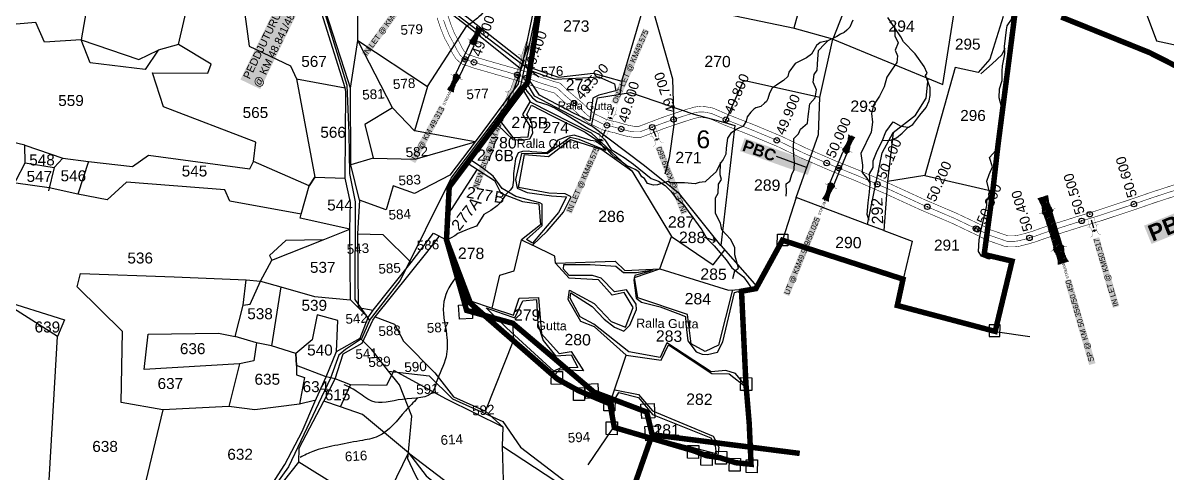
# Model space of a CAD drawing. Header units: inches. Extents: x 204181 to 273365, y 1587708 to 1600456.
# Drawn here: x 208038 to 210124, y 1592154 to 1592975 of the extents above; entities that cross this region are included whole.
import ezdxf
from ezdxf.enums import TextEntityAlignment as Align

# ---------------------------------------------------------------- set-up
doc = ezdxf.new("R2010")
doc.units = ezdxf.units.IN
doc.header["$LTSCALE"] = 15
doc.header["$MEASUREMENT"] = 0
doc.header["$PDMODE"] = 32
doc.header["$PDSIZE"] = 10
doc.linetypes.add('ACAD_ISO02W100', pattern=[15, 12, -3])
doc.linetypes.add('HIDDEN2', pattern=[0.1875, 0.125, -0.0625])
for name, color, linetype in [('BOUNDRY STONES', 240, 'Continuous'), ('CANAL1', 7, 'Continuous'), ('CSMark', 72, 'Continuous'), ('PAPER SIZE', 5, 'Continuous'), ('PLOT NOS', 7, 'Continuous'), ('PLOTS', 7, 'Continuous'), ('PLOTS NO', 7, 'Continuous'), ('ROADS', 1, 'Continuous'), ('STREAM', 4, 'Continuous'), ('STREAMS', 4, 'Continuous'), ('STRUCTURE', 5, 'Continuous'), ('text2', 7, 'Continuous'), ('VILLAGE BOUNDARY STONES', 1, 'Continuous'), ('VILLAGE BOUNDRY', 5, 'Continuous')]:
    doc.layers.add(name, color=color, linetype=linetype)
doc.styles.get("Standard").update_dxf_attribs({"font": 'arial.ttf'})
doc.dimstyles.get("Standard").update_dxf_attribs({"dimtxt": 0.18, "dimasz": 0.18, "dimexe": 0.18, "dimexo": 0.0625, "dimgap": 0.09, "dimtad": 0, "dimtih": 1, "dimtoh": 1, "dimdec": 4, "dimzin": 0, "dimdsep": 46, "dimtxsty": 'Standard', "dimcen": 0.09, "dimadec": 0, "dimazin": 0, "dimtfac": 1, "dimtdec": 4, "dimtofl": 0, "dimtmove": 0, "dimatfit": 3, "dimfxl": 1, "dimtolj": 1, "dimtzin": 0, "dimarcsym": 0})

# ---------------------------------------------------------------- blocks, each defined once
blk = doc.blocks.new('GGGGGFDGG')
at = {"layer": 'PLOTS NO', "color": 0}
for points in [[(17673.9, 8953.1), (17670.6, 8947.5), (17677, 8943.1)], [(17670.6, 8947.5), (17695.6, 8952)]]:
    blk.add_lwpolyline(points, dxfattribs=at)
blk = doc.blocks.new('OT')
at = {"layer": 'STRUCTURE', "color": 190}
for points, const_width in [([(769751.4, 1706595.8), (769729.4, 1706595.8)], 0.5), ([(769751.4, 1706579), (769729.4, 1706579)], 0.5), ([(769775.2, 1706601.8), (769775.2, 1706597.8), (769769.2, 1706593.8), (769761.8, 1706593.8), (769754.4, 1706593.8), (769748.4, 1706597.8), (769748.4, 1706601.8)], 0.5), ([(769748.4, 1706573), (769748.4, 1706577), (769754.4, 1706581), (769761.8, 1706581), (769761.8, 1706581), (769761.8, 1706581), (769769.2, 1706581), (769775.2, 1706577), (769775.2, 1706573)], 0.5), ([(769761.8, 1706593.8), (769761.8, 1706581)], 2.5)]:
    blk.add_lwpolyline(points, dxfattribs=dict(at, const_width=const_width))
at = {"layer": 'STRUCTURE', "color": 0}
blk.add_circle((769761.8, 1706587.4), 1.87, dxfattribs=at)
blk.add_leader([(769732.6, 1706587.4), (769753.8, 1706587.4)], dimstyle='Standard', override={"dimasz": 10, "dimgap": 0.09, "dimtad": 0}, dxfattribs=at)
blk = doc.blocks.new('UT')
at = {"layer": 'STRUCTURE'}
h = blk.add_hatch(dxfattribs=at)
h.set_pattern_fill('DASH', color=150, scale=8, angle=-39.6278, style=0)
h.set_pattern_definition([(320.372247933, (-4370.464, -6260.8811), (1.40800153113, 0.132407282), [1, -1])])
h.paths.add_polyline_path([(765163, 1700681.9), (765165.6, 1700680.6), (765167.2, 1700680.3), (765169.1, 1700680), (765172.4, 1700679.6), (765176.4, 1700679.3), (765179.5, 1700679.5), (765183.1, 1700679.9), (765187.7, 1700680.9), (765188.9, 1700681.2), (765193.1, 1700682.2), (765196.1, 1700680.2), (765196.1, 1700672.2), (765193.1, 1700670.2), (765190.5, 1700670.8), (765188.1, 1700671.3), (765185.5, 1700671.8), (765183.6, 1700672.1), (765181, 1700672.5), (765180.3, 1700672.5), (765178.5, 1700672.6), (765176.7, 1700672.6), (765174.6, 1700672.5), (765172.5, 1700672.3), (765170.4, 1700672), (765168.5, 1700671.7), (765166.1, 1700671.2), (765165, 1700670.8), (765163, 1700669.7)])
h.paths.add_polyline_path([(765259.1, 1700682.2), (765256.1, 1700680.2), (765256.1, 1700672.2), (765259.1, 1700670.2), (765261.9, 1700671), (765264.4, 1700671.6), (765266.4, 1700672), (765269.1, 1700672.5), (765272.7, 1700673), (765276.1, 1700673.1), (765278.6, 1700672.9), (765281.2, 1700672.7), (765283.9, 1700672.3), (765286.4, 1700671.9), (765288, 1700671.3), (765289.2, 1700670.6), (765289.1, 1700682.7), (765287.6, 1700681.8), (765285.7, 1700681.2), (765283, 1700680.7), (765281.2, 1700680.4), (765276.7, 1700679.9), (765272.7, 1700679.9), (765268.7, 1700680.3), (765264.8, 1700681), (765261.2, 1700681.7)])
at = {"layer": 'STRUCTURE', "color": 150, "const_width": 0.628}
for points in [[(765190.1, 1700688.2), (765190.1, 1700684.2), (765196.1, 1700680.2), (765256.1, 1700680.2), (765262.1, 1700684.2), (765262.1, 1700688.2)], [(765190.1, 1700664.2), (765190.1, 1700668.2), (765196.1, 1700672.2), (765256.1, 1700672.2), (765262.1, 1700668.2), (765262.1, 1700664.2)]]:
    blk.add_lwpolyline(points, dxfattribs=at)
at = {"layer": 'STRUCTURE', "color": 150}
for points in [[(765196.1, 1700680.2), (765256.1, 1700680.2)], [(765196.1, 1700672.2), (765256.1, 1700672.2)], [(765196.1, 1700672.2), (765256.1, 1700672.2)]]:
    blk.add_lwpolyline(points, dxfattribs=at)
at = {"layer": 'STRUCTURE', "color": 0}
blk.add_circle((765226.1, 1700676.2), 1.89, dxfattribs=at)
at = {"layer": 'STRUCTURE', "color": 150}
for points in [[(765163, 1700681.9), (765164.4, 1700681.1), (765167.9, 1700680.2), (765171.2, 1700679.8), (765176.1, 1700679.4), (765184.7, 1700680.3), (765193.1, 1700682.2)], [(765289.1, 1700682.7), (765287.8, 1700681.9), (765284.3, 1700680.9), (765280.9, 1700680.4), (765276.1, 1700679.8), (765267.4, 1700680.5), (765259.1, 1700682.2)], [(765163, 1700669.7), (765164.3, 1700670.6), (765167.8, 1700671.6), (765171.2, 1700672.1), (765176, 1700672.6), (765184.7, 1700672), (765193.1, 1700670.2)], [(765289.2, 1700670.6), (765287.8, 1700671.4), (765284.2, 1700672.3), (765280.9, 1700672.7), (765276.1, 1700673.1), (765267.4, 1700672.2), (765259.1, 1700670.2)]]:
    blk.add_spline(points, degree=3, dxfattribs=at)
at = {"layer": 'STRUCTURE', "color": 0}
blk.add_text('STREAM', height=5, dxfattribs=at).set_placement((765148.2, 1700675.8), align=Align.MIDDLE_CENTER)
for points in [[(765190.9, 1700676), (765164.2, 1700675.8)], [(765289.3, 1700676.7), (765265.4, 1700676.4)]]:
    blk.add_leader(points, dimstyle='Standard', override={"dimasz": 10, "dimgap": 0.09, "dimtad": 0}, dxfattribs=at)
blk = doc.blocks.new('SLB')
at = {"layer": 'STRUCTURE'}
h = blk.add_hatch(dxfattribs=at)
h.set_pattern_fill('DOTS', color=6, scale=20, angle=320.3722, style=0)
h.set_pattern_definition([(320.372247934, (-159.4327, -72.9564), (1.2786241598, 0.5641323054), [0, -1.25])])
h.paths.add_polyline_path([(769699.5, 1706871.1), (769699.5, 1706861.1), (769729.1, 1706861.1), (769732.1, 1706863.1), (769792.1, 1706863.1), (769795.1, 1706861.1), (769824.7, 1706861.1), (769824.7, 1706871.1), (769795.1, 1706871.1), (769792.1, 1706869.1), (769732.1, 1706869.1), (769729.1, 1706871.1)])
at = {"layer": 'STRUCTURE', "color": 6, "linetype": 'ACAD_ISO02W100', "ltscale": 0.5, "const_width": 0.5}
for points in [[(769699.5, 1706871.1), (769729.1, 1706871.1)], [(769795.1, 1706871.1), (769824.7, 1706871.1)], [(769699.5, 1706861.1), (769729.1, 1706861.1)], [(769795.1, 1706861.1), (769824.7, 1706861.1)]]:
    blk.add_lwpolyline(points, dxfattribs=at)
at = {"layer": 'STRUCTURE', "color": 6, "const_width": 0.628}
for points in [[(769726.1, 1706877.1), (769726.1, 1706873.1), (769732.1, 1706869.1), (769792.1, 1706869.1), (769798.1, 1706873.1), (769798.1, 1706877.1)], [(769726.1, 1706855.1), (769726.1, 1706859.1), (769732.1, 1706863.1), (769792.1, 1706863.1), (769798.1, 1706859.1), (769798.1, 1706855.1)]]:
    blk.add_lwpolyline(points, dxfattribs=at)
at = {"layer": 'STRUCTURE', "color": 6}
blk.add_lwpolyline([(769732.1, 1706863.1), (769792.1, 1706863.1)], dxfattribs=at)
blk.add_lwpolyline([(769732.1, 1706863.1), (769792.1, 1706863.1)], dxfattribs=at)
at = {"layer": 'STRUCTURE', "color": 0}
blk.add_circle((769762.1, 1706866.1), 1.24, dxfattribs=at)
for points in [[(769703.8, 1706866), (769726.7, 1706866)], [(769818.6, 1706865.8), (769795.7, 1706865.8)]]:
    blk.add_leader(points, dimstyle='Standard', override={"dimasz": 10, "dimgap": 0.09, "dimtad": 0}, dxfattribs=at)
blk = doc.blocks.new('SP')
at = {"layer": 'STRUCTURE'}
h = blk.add_hatch(dxfattribs=at)
h.set_pattern_fill('DASH', color=256, scale=8, style=0)
edge = h.paths.add_edge_path()
edge.add_spline(control_points=[(769825.7, 1706742.1), (769825.3, 1706741.8), (769823.8, 1706740.8), (769820.9, 1706740.3), (769817, 1706739.7), (769811.4, 1706738.9), (769804, 1706739.7), (769798.4, 1706741), (769795.6, 1706741.6)], knot_values=[0, 0, 0, 0, 1.613557, 5.24513, 8.624976, 13.470124, 22.190216, 30.746377, 30.746377, 30.746377, 30.746377], degree=3, periodic=0)
edge.add_line((769795.6, 1706741.6), (769792.6, 1706739.6))
edge.add_line((769792.6, 1706739.6), (769732.6, 1706739.6))
edge.add_line((769732.6, 1706739.6), (769729.6, 1706741.6))
edge.add_spline(control_points=[(769729.6, 1706741.6), (769726.9, 1706740.9), (769721.3, 1706739.5), (769713.9, 1706738.5), (769708.3, 1706739.1), (769704.4, 1706739.6), (769701.5, 1706740), (769700, 1706741), (769699.5, 1706741.3)], knot_values=[0, 0, 0, 0, 8.556161, 17.276253, 22.121402, 25.501247, 29.13282, 30.746377, 30.746377, 30.746377, 30.746377], degree=3, periodic=0)
edge.add_line((769699.5, 1706741.3), (769699.5, 1706722.1))
edge.add_spline(control_points=[(769699.5, 1706722.1), (769700, 1706722.4), (769701.4, 1706723.4), (769704.3, 1706724), (769708.2, 1706724.5), (769713.8, 1706725.3), (769721.2, 1706724.5), (769726.8, 1706723.3), (769729.6, 1706722.6)], knot_values=[0, 0, 0, 0, 1.613557, 5.24513, 8.624976, 13.470124, 22.190216, 30.746377, 30.746377, 30.746377, 30.746377], degree=3, periodic=0)
edge.add_line((769729.6, 1706722.6), (769732.6, 1706724.6))
edge.add_line((769732.6, 1706724.6), (769792.6, 1706724.6))
edge.add_line((769792.6, 1706724.6), (769795.6, 1706722.6))
edge.add_spline(control_points=[(769795.6, 1706722.6), (769798.4, 1706723.3), (769803.9, 1706724.8), (769811.3, 1706725.8), (769817, 1706725.1), (769820.9, 1706724.7), (769823.8, 1706724.2), (769825.2, 1706723.3), (769825.7, 1706723)], knot_values=[0, 0, 0, 0, 8.556161, 17.276253, 22.121402, 25.501247, 29.13282, 30.746377, 30.746377, 30.746377, 30.746377], degree=3, periodic=0)
edge.add_line((769825.7, 1706723), (769825.7, 1706742.1))
h.paths.add_polyline_path([(769764.2, 1706732.1, -1), (769761.1, 1706732.1, -1)], flags=0)
h.paths.add_polyline_path([(769761.1, 1706732.1, 1), (769764.2, 1706732.1, 1)], flags=16)
at = {"layer": 'STRUCTURE', "const_width": 0.628}
for points in [[(769726.6, 1706747.6), (769726.6, 1706743.6), (769732.6, 1706739.6), (769792.6, 1706739.6), (769798.6, 1706743.6), (769798.6, 1706747.6)], [(769726.6, 1706716.6), (769726.6, 1706720.6), (769732.6, 1706724.6), (769792.6, 1706724.6), (769798.6, 1706720.6), (769798.6, 1706716.6)]]:
    blk.add_lwpolyline(points, dxfattribs=at)
at = {"layer": 'STRUCTURE', "color": 3}
blk.add_lwpolyline([(769732.6, 1706724.6), (769792.6, 1706724.6)], dxfattribs=at)
blk.add_lwpolyline([(769732.6, 1706724.6), (769792.6, 1706724.6)], dxfattribs=at)
at = {"layer": 'STRUCTURE', "color": 0}
blk.add_circle((769762.6, 1706732.1), 1.55, dxfattribs=at)
at = {"layer": 'STRUCTURE'}
for points in [[(769699.5, 1706741.3), (769700.9, 1706740.5), (769704.4, 1706739.6), (769707.8, 1706739.2), (769712.6, 1706738.8), (769721.3, 1706739.7), (769729.6, 1706741.6)], [(769699.5, 1706722.1), (769700.9, 1706723), (769704.4, 1706724), (769707.7, 1706724.5), (769712.5, 1706725), (769721.2, 1706724.4), (769729.6, 1706722.6)], [(769825.7, 1706742.1), (769824.3, 1706741.3), (769820.8, 1706740.3), (769817.5, 1706739.8), (769812.7, 1706739.2), (769804, 1706739.9), (769795.6, 1706741.6)], [(769825.7, 1706723), (769824.3, 1706723.8), (769820.8, 1706724.7), (769817.4, 1706725.1), (769812.6, 1706725.5), (769803.9, 1706724.6), (769795.6, 1706722.6)]]:
    blk.add_spline(points, degree=3, dxfattribs=at)
at = {"layer": 'STRUCTURE', "color": 0}
blk.add_text('STREAM', height=5, dxfattribs=at).set_placement((769684.3, 1706732.1), align=Align.MIDDLE_CENTER)
for points in [[(769727.4, 1706732.1), (769700.8, 1706732.1)], [(769824.4, 1706732.1), (769800.5, 1706732.1)]]:
    blk.add_leader(points, dimstyle='Standard', override={"dimasz": 10, "dimgap": 0.09, "dimtad": 0}, dxfattribs=at)
blk = doc.blocks.new('PBC')
at = {"layer": 'STRUCTURE', "color": 5, "insert": (13.6, 8.7), "char_height": 30, "width": 181.057, "attachment_point": 1, "rotation": 325.6347, "bg_fill": 1, "box_fill_scale": 1.1, "bg_fill_color": 7, "bg_fill_true_color": 16777215, "bg_fill_transparency": 0}
blk.add_mtext('{\\fArial|b1|i0|c0|p34;\\C256;PBC}', dxfattribs=at)
at = {"layer": 'PAPER SIZE'}
blk.add_leader([(148.6, -102.5), (80.6, -54.7)], dimstyle='Standard', override={"dimasz": 40, "dimgap": 0.09, "dimtad": 0, "dimtfill": 2, "dimtfillclr": 5}, dxfattribs=at)

msp = doc.modelspace()

# ---------------------------------------------------------------- linework, layer by layer
at = {"layer": 'BOUNDRY STONES'}
for points in [[(209413.5, 1592589.9), (209432.8, 1592589.6), (209432.5, 1592568.2), (209413.2, 1592568.5)], [(209799.3, 1592403.4), (209819.1, 1592403.1), (209819.4, 1592424.3), (209799.6, 1592424.6)], [(209001.4, 1592339.7), (209021.8, 1592339.4), (209021.5, 1592316), (209001.1, 1592316.3)], [(209346.6, 1592328.2), (209366.9, 1592327.9), (209366.6, 1592304.5), (209346.2, 1592304.8)], [(209042, 1592310), (209062.3, 1592309.7), (209062, 1592286.4), (209041.6, 1592286.7)], [(209097.4, 1592291.2), (209117.7, 1592290.9), (209117.4, 1592267.6), (209097, 1592267.9)], [(209101.5, 1592247.9), (209121.8, 1592247.6), (209121.5, 1592224.2), (209101.1, 1592224.5)], [(209249.9, 1592204.8), (209270.2, 1592204.5), (209269.9, 1592181.1), (209249.5, 1592181.4)], [(209274.5, 1592191.9), (209294.8, 1592191.6), (209294.5, 1592168.3), (209274.1, 1592168.6)], [(209301, 1592194), (209321.4, 1592193.7), (209321, 1592170.3), (209300.7, 1592170.6)], [(209325.9, 1592181.4), (209346.2, 1592181.1), (209345.9, 1592157.7), (209325.5, 1592158)], [(209356.8, 1592178.5), (209377.1, 1592178.2), (209376.8, 1592154.8), (209356.4, 1592155.1)]]:
    msp.add_lwpolyline(points, close=True, dxfattribs=at)
for points in [[(209810.5, 1592412.5), (209873.5, 1592403.2)], [(209111.4, 1592233.9), (209068.2, 1592169.4)]]:
    msp.add_lwpolyline(points, dxfattribs=at)
at = {"layer": 'CANAL1', "color": 1, "ltscale": 4, "const_width": 1}
for points in [[(208793.1, 1592983.9), (208799.4, 1592965), (208806.6, 1592947), (208814.4, 1592932.9), (208821.6, 1592918.5), (208827.1, 1592909.7), (208832.8, 1592904.2), (208839.4, 1592899.3), (208853, 1592894.8), (208859.9, 1592892.3), (208944.8, 1592867.9), (208976.4, 1592856.3), (208999.2, 1592849.1), (209007.3, 1592846.7), (209020.5, 1592834.3), (209045, 1592813.4), (209060, 1592799.4), (209069.4, 1592792.1), (209094.8, 1592779.7), (209109.5, 1592775.9), (209116.7, 1592774.4), (209126, 1592771.6), (209139.2, 1592768), (209150.6, 1592766.2), (209164.9, 1592766.2), (209186, 1592774.1), (209207.3, 1592782.3), (209226.7, 1592789), (209244.6, 1592795), (209255.4, 1592798.4), (209266.2, 1592801.5), (209272.3, 1592802.4), (209279.8, 1592802), (209290.5, 1592800), (209316.5, 1592788.7), (209364.8, 1592769.7), (209413.8, 1592749.3), (209457, 1592728.4), (209511.4, 1592704.8), (209553.8, 1592687.9), (209609.1, 1592663.9), (209673.2, 1592634.5), (209732.6, 1592609.2), (209765.9, 1592593.3), (209780.3, 1592586.5), (209794.6, 1592579), (209819, 1592570.6), (209830, 1592566.7), (209831.8, 1592566.7), (209845.7, 1592566.5), (209854.8, 1592567.7), (209869.1, 1592571.3), (209884.8, 1592575.9), (209901.6, 1592581.9), (209914.4, 1592586.3), (209927.9, 1592590.6), (209967.7, 1592603.2), (210003.6, 1592614), (210062.4, 1592633.5), (210101.1, 1592646.9), (210144.5, 1592661)], [(208811.9, 1592990.7), (208818.2, 1592971.8), (208824.7, 1592955.6), (208832.1, 1592942.3), (208839.1, 1592928.3), (208842.8, 1592922.3), (208845.7, 1592919.5), (208848.7, 1592917.2), (208859.5, 1592913.7), (208866.1, 1592911.3), (208951, 1592887), (208982.8, 1592875.3), (209005, 1592868.2), (209017.5, 1592864.6), (209033.9, 1592849.1), (209058.3, 1592828.3), (209073, 1592814.6), (209080, 1592809.1), (209101.7, 1592798.6), (209114, 1592795.4), (209121.7, 1592793.8), (209131.5, 1592790.8), (209143.5, 1592787.6), (209152.1, 1592786.2), (209161.3, 1592786.2), (209178.9, 1592792.8), (209200.5, 1592801.1), (209220.3, 1592807.9), (209238.4, 1592814), (209249.7, 1592817.6), (209262, 1592821.1), (209271.3, 1592822.5), (209282.2, 1592821.9), (209296.4, 1592819.3), (209324.1, 1592807.2), (209372.3, 1592788.3), (209422.1, 1592767.5), (209465.3, 1592746.6), (209519.1, 1592723.3), (209561.5, 1592706.3), (209617.2, 1592682.2), (209681.3, 1592652.8), (209740.8, 1592627.4), (209774.5, 1592611.4), (209789.2, 1592604.4), (209802.5, 1592597.4), (209825.6, 1592589.5), (209833.5, 1592586.7), (209844.6, 1592586.5), (209851.1, 1592587.4), (209863.9, 1592590.6), (209878.5, 1592594.9), (209895, 1592600.8), (209908.1, 1592605.2), (209921.8, 1592609.7), (209961.8, 1592622.3), (209997.5, 1592633.1), (210056, 1592652.5), (210094.7, 1592665.9), (210138.6, 1592680.1)]]:
    msp.add_lwpolyline(points, dxfattribs=at)
at = {"layer": 'CANAL1', "color": 1, "linetype": 'HIDDEN2', "ltscale": 4, "const_width": 1}
msp.add_lwpolyline([(208804.9, 1592980), (208808.8, 1592968.4), (208815.6, 1592951.3), (208823.2, 1592937.6), (208830.4, 1592923.4), (208835, 1592916), (208839.3, 1592911.8), (208844.1, 1592908.2), (208856.2, 1592904.2), (208863, 1592901.8), (208947.9, 1592877.4), (208979.6, 1592865.8), (209002.1, 1592858.6), (209012.4, 1592855.6), (209027.2, 1592841.7), (209051.6, 1592820.9), (209066.5, 1592807), (209074.7, 1592800.6), (209098.2, 1592789.2), (209111.8, 1592785.7), (209119.2, 1592784.1), (209128.7, 1592781.2), (209141.3, 1592777.8), (209151.4, 1592776.2), (209163.1, 1592776.2), (209182.4, 1592783.4), (209203.9, 1592791.7), (209223.5, 1592798.4), (209241.5, 1592804.5), (209252.6, 1592808), (209264.1, 1592811.3), (209271.8, 1592812.4), (209281, 1592812), (209293.4, 1592809.6), (209320.3, 1592798), (209368.6, 1592779), (209418, 1592758.4), (209461.2, 1592737.5), (209515.2, 1592714.1), (209557.6, 1592697.1), (209613.2, 1592673.1), (209677.2, 1592643.6), (209736.7, 1592618.3), (209770.2, 1592602.3), (209775.5, 1592599.8), (209784.7, 1592595.4), (209798.6, 1592588.2), (209822.3, 1592580), (209831.7, 1592576.7), (209831.9, 1592576.7), (209845.1, 1592576.5), (209852.9, 1592577.5), (209866.5, 1592580.9), (209881.7, 1592585.4), (209898.3, 1592591.4), (209911.3, 1592595.7), (209924.8, 1592600.1), (209964.8, 1592612.7), (210000.6, 1592623.6), (210059.2, 1592643), (210097.9, 1592656.4), (210141.6, 1592670.6)], dxfattribs=at)
at = {"layer": 'PLOTS'}
for points in [[(208667.7, 1592437.7), (208649.5, 1592456.1), (208635, 1592469.9), (208634.3, 1592598.7), (208635, 1592647.6), (208625.8, 1592691.5), (208627, 1592849.3), (208625.8, 1592856.3), (208554.1, 1593085.2), (208489.7, 1593229.2), (208440.7, 1593281.1), (208287.9, 1593435.9), (208281, 1593445.4), (208217.1, 1593580.9), (208212.8, 1593593.7), (208184, 1593608.6), (208133, 1593659.2), (208081.5, 1593692.5)], [(208287.9, 1593435.9), (208207.9, 1593397.4), (208189.3, 1593264.9), (208155.8, 1593010), (208144.5, 1592943.5)], [(208289.2, 1593447.8), (208434, 1593300.4), (208479.4, 1593253.6), (208551.8, 1593190.3), (208635.3, 1593127.7), (208656.5, 1593113.9), (208735.5, 1593065.4), (208847.1, 1592985.4), (208949.6, 1592905.6)], [(208321.8, 1592935), (208362.7, 1593114), (208440.7, 1593281.1)], [(208996.8, 1593093.4), (208987.2, 1593085.6), (208949.6, 1592905.6), (208945.4, 1592891), (208940.7, 1592863.5), (208862.7, 1592757.6), (208816.2, 1592697), (208752.1, 1592663.9), (208713.1, 1592677.6), (208700, 1592634.1), (208651.5, 1592651.8), (208635.6, 1592716), (208635.1, 1592855.9), (208631, 1592869.1), (208561.9, 1593083.7), (208552.3, 1593110.3), (208504.1, 1593217.6), (208489.7, 1593229.2)], [(208945.4, 1592891), (208847.2, 1592969.1), (208789.7, 1593013.8), (208726.8, 1593061.8), (208640.9, 1593116.9), (208567.4, 1593170.3), (208517.8, 1593209.7), (208504.1, 1593217.6)], [(209520.1, 1593217.9), (209622.4, 1593195.4), (209612.3, 1593139.1), (209608.2, 1593092.1), (209603.4, 1593036.6), (209538.8, 1593006.9), (209514.5, 1592945.2), (209444.7, 1592964.6), (209184.8, 1593018.8)], [(208635.1, 1592855.9), (208648.9, 1592942.4), (208648.5, 1593057.4), (208561.9, 1593083.7)], [(208431.9, 1593071.8), (208450.7, 1592932.3), (208525.8, 1592896.5), (208536.8, 1592872.8), (208570.2, 1592693.2), (208560, 1592677.7), (208458.2, 1592721.8)], [(209191.9, 1593065.6), (209456.8, 1593013.8), (209443.2, 1592965)], [(209129.7, 1592868.6), (209174.4, 1593020.2)], [(209514.5, 1592945.2), (209715, 1592862.3), (209740.7, 1593025.2)], [(209925.5, 1593003.9), (210000.2, 1593002.5), (210085.7, 1592992.4), (210104.7, 1592942), (210191.9, 1592923.3), (210207.6, 1592968.2), (210327.5, 1592941.3)], [(208042, 1592719.8), (208094.9, 1592711.2), (208110.7, 1592728), (208157.8, 1592722), (208237.8, 1592713), (208267.2, 1592733.4), (208451.5, 1592708.6), (208458.2, 1592721.8), (208462.6, 1592757.5), (208294.1, 1592821.5), (208274.1, 1592883.3), (208375.2, 1592882.9), (208381.2, 1592899.4), (208321.8, 1592935), (208284.6, 1592924.6), (208260.6, 1592889.6), (208160.8, 1592902.1), (208144.5, 1592943.5), (208077.2, 1592939.4), (208061.5, 1592975.3), (207997, 1592969.8)], [(209824.8, 1592986.2), (209800.5, 1592908.6), (209779.8, 1592884.4), (209737.5, 1592893.2), (209682.4, 1592696.5), (209806.1, 1592667.8)], [(208648.9, 1592942.4), (208775.4, 1592858.6), (208847.2, 1592969.1)], [(208144.5, 1592943.5), (208249.2, 1592907.8), (208284.6, 1592924.6)], [(208775.4, 1592858.6), (208751.7, 1592778.1), (208712, 1592819.9), (208648.9, 1592942.4)], [(209447.8, 1592656.3), (209488.7, 1592771.1), (209491, 1592838.5), (209514.5, 1592945.2)], [(208962.7, 1592893.1), (209014.2, 1592875.8), (209077.8, 1592882.7), (209129.7, 1592868.6), (209126, 1592844.7)], [(208536.8, 1592872.8), (208625.8, 1592856.3)], [(209491, 1592838.5), (209351.8, 1592869.7), (209317.5, 1592792.9), (209335.8, 1592787.8), (209310.5, 1592568.8), (209376.3, 1592494)], [(209624.8, 1592774.6), (209665.5, 1592806.2), (209685, 1592837.6), (209688.3, 1592873.3)], [(208948.7, 1592853.9), (208962.8, 1592831), (209074.2, 1592774.4), (209148.3, 1592705), (209220.4, 1592585.5), (209296.5, 1592533.7), (209317.4, 1592560.9)], [(208956.4, 1592864.2), (208970, 1592841.9), (209074.3, 1592787.2)], [(208906.6, 1592797.6), (208931.3, 1592765.5), (208959.4, 1592766.8), (208962.2, 1592787.7), (208949.4, 1592807.4), (208962.8, 1592831)], [(209310.5, 1592568.8), (209235.1, 1592662.9), (209168.5, 1592715.7), (209074.3, 1592787.2), (209085.5, 1592838.1), (209145.5, 1592847.9), (209261, 1592808.3), (209317.5, 1592792.9)], [(208712, 1592819.9), (208661.6, 1592789.3), (208676.5, 1592728), (208635.6, 1592716)], [(208009.4, 1592656.7), (208042, 1592719.8), (208041.7, 1592752.1), (207873.4, 1592791.5)], [(208676.5, 1592728), (208753, 1592726.1), (208862.7, 1592757.6), (208751.7, 1592778.1)], [(209578, 1592607.4), (209604.5, 1592737.9), (209624.8, 1592774.6), (209614.1, 1592685.9)], [(208041.7, 1592752.1), (208110.7, 1592728)], [(208848.2, 1592719.6), (208897.9, 1592687.7), (208909.2, 1592664.6), (208948.8, 1592648.9), (208978.6, 1592645), (208981.8, 1592606.8), (208947.1, 1592579.2), (208966.8, 1592569.7), (208994, 1592595.3), (209023.3, 1592629.5), (209037.4, 1592657.8), (209026.3, 1592663.3), (208996.7, 1592664.2), (208941.3, 1592674.6), (208952.6, 1592734.7), (208996.3, 1592730.9), (209036.2, 1592762.2), (209093.7, 1592743.8), (209148.3, 1592705)], [(208094.9, 1592711.2), (208084.8, 1592668.3)], [(208157.8, 1592722), (208138.3, 1592662.8)], [(208812.7, 1592626.9), (208819.2, 1592634.3), (208866.5, 1592707.9)], [(208545.2, 1592626), (208415.1, 1592649.6), (208405.9, 1592670.6), (208226.6, 1592684.1), (208191.6, 1592652), (208138.3, 1592662.8), (208085.7, 1592674.2), (208025.3, 1592682.5)], [(208439.8, 1592460.1), (208452.2, 1592462.3), (208471.1, 1592504.3), (208491.8, 1592542.4), (208585.5, 1592579.4), (208634.3, 1592598.7), (208543.6, 1592618.9), (208545.2, 1592626), (208560, 1592677.7), (208570.2, 1592693.2), (208625.8, 1592691.5)], [(209682.4, 1592696.5), (209614.1, 1592685.9), (209607.3, 1592596.4), (209658.9, 1592577), (209642.5, 1592507.7)], [(208651.5, 1592651.8), (208648.2, 1592590.1), (208649.5, 1592456.1), (208676.3, 1592451.2)], [(209607.3, 1592596.4), (209578, 1592607.4), (209447.8, 1592656.3), (209422.7, 1592578.6)], [(207694.7, 1592598.8), (207929.6, 1592491.7), (207982.8, 1592464.9), (207993.7, 1592471.4), (208113.8, 1592433.8), (208101.2, 1592403), (207993.7, 1592471.4)], [(207735.6, 1591298), (207749.3, 1591293.9), (207836.2, 1591274.7), (208139.5, 1591215.8), (208187.6, 1591299.1), (208247.3, 1591416.9), (208307, 1591614.6), (208350.1, 1591742.6), (208351.9, 1591789.6), (208364.8, 1591843.2), (208394.3, 1591908.4), (208447.8, 1592042.9), (208468.8, 1592083), (208541.2, 1592174.3), (208541.4, 1592199.8), (208586.5, 1592285.1), (208607.2, 1592325.9), (208621.8, 1592371.8), (208656.4, 1592391), (208676.1, 1592432.7), (208680.3, 1592439.1), (208774.5, 1592556.2), (208796.6, 1592585.4)], [(208470.7, 1592100.3), (208515.3, 1592169.8), (208547.4, 1592229.9), (208570.1, 1592284.3), (208591.1, 1592330), (208610, 1592375.6), (208652.9, 1592399.9), (208667.7, 1592437.7), (208676.3, 1592451.2), (208746.1, 1592538), (208786.3, 1592591.5), (208810.2, 1592579.6)], [(208585.5, 1592579.4), (208517.6, 1592578.1), (208487.4, 1592550.9), (208491.8, 1592542.4)], [(208648.2, 1592590.1), (208694.1, 1592588.8), (208746.1, 1592538)], [(208853.7, 1592467.9), (208893.5, 1592454.7), (208907.7, 1592515.2), (208933.9, 1592523), (208947.1, 1592579.2)], [(209008.7, 1592536.7), (209117.5, 1592540.3), (209135.4, 1592523.2), (209198.9, 1592526.7), (209220.4, 1592585.5)], [(209108.3, 1592280.5), (209137.7, 1592369.1), (209079.8, 1592421), (209055.2, 1592430.3), (209031.8, 1592470.7), (209034.4, 1592487.5), (209079.4, 1592463.2), (209110.4, 1592430.5), (209136.4, 1592420.2), (209150.6, 1592455.9), (209133.9, 1592483.6), (209112.5, 1592478.8), (209087.5, 1592506.4), (209034, 1592509.3), (209008.7, 1592536.7), (209007.9, 1592549.4), (208966.8, 1592569.7)], [(208569.6, 1592286.6), (208542.4, 1592280.1), (208460.9, 1592269.7), (208413.4, 1592275.5), (208293.3, 1592269.4), (208216.9, 1592283.1), (208219.8, 1592412.5), (208137.1, 1592493.6), (208142.9, 1592517.8), (208313.8, 1592512), (208444.8, 1592506.4), (208471.1, 1592504.3), (208508.2, 1592493.4), (208569.7, 1592476), (208635, 1592469.9)], [(209331.9, 1592488.2), (209306.4, 1592387.7), (209281.6, 1592375.7), (209256.4, 1592390.1), (209249.6, 1592443), (209158.8, 1592473.8), (209153.2, 1592510.6), (209198.9, 1592526.7)], [(209198.9, 1592526.7), (209324.4, 1592487.9), (209370.7, 1592489.8)], [(208508.2, 1592493.4), (208491.4, 1592386), (208463.7, 1592391.4), (208424.8, 1592403.2), (208439.8, 1592460.1), (208444.8, 1592506.4)], [(208893.5, 1592454.7), (208932.5, 1592441.8), (208943, 1592473.3), (208978.2, 1592474.3), (208983.7, 1592408), (209015.5, 1592372.3), (209037.8, 1592375.7), (209059.9, 1592340.4), (209016, 1592342.4), (209005.9, 1592331.7)], [(208610, 1592375.6), (208612.3, 1592432.3), (208574.6, 1592442.8), (208565.4, 1592397.4), (208535.4, 1592372.2), (208536.6, 1592350.6), (208537, 1592333.1), (208551.2, 1592328.7), (208542.4, 1592280.1)], [(208680.3, 1592439.1), (208715.5, 1592425.5), (208731.7, 1592394.6), (208789, 1592336.8), (208823.3, 1592293), (208881.1, 1592267.4), (208913.7, 1592237.9)], [(208881.1, 1592267.4), (208933, 1592397), (208931, 1592427.3)], [(208166.4, 1591982.1), (208078.5, 1592012.7), (208083.9, 1592109.8), (208101.2, 1592403)], [(208463.7, 1592391.4), (208458.7, 1592359.1), (208433.1, 1592353.4), (208259.2, 1592343.1), (208266.1, 1592407.5), (208394.5, 1592409.2), (208424.8, 1592403.2)], [(208520.6, 1591631.5), (208575.2, 1591727.5), (208600.2, 1591770.9), (208588.7, 1591812.1), (208629.8, 1591875.9), (208666.2, 1591855.9), (208682.9, 1591883.3), (208722.6, 1591879.8), (208757.2, 1592033.6), (208835.3, 1591974.5), (208875.5, 1592054.4), (208886, 1592080.5), (208913.9, 1592141.3), (208912.3, 1592203.1), (208913.7, 1592237.9), (208810.5, 1592288.8), (208714, 1592341.5), (208700.7, 1592313.8), (208635, 1592315.3), (208607.2, 1592325.9), (208591.1, 1592330), (208536.6, 1592350.6), (208535.4, 1592372.2), (208491.4, 1592386)], [(209137.7, 1592369.1), (209201.9, 1592360), (209214.8, 1592387.8), (209294.1, 1592335.6), (209325.4, 1592335), (209356.6, 1592311.1)], [(208433.1, 1592353.4), (208413.4, 1592275.5)], [(208616.7, 1592275.1), (208635, 1592315.3)], [(209116.9, 1592306.3), (209160.5, 1592297.3), (209185.6, 1592267.6), (209296.6, 1592221.6), (209307, 1592201.8), (209304.2, 1592183)], [(208687.9, 1592082.4), (208741, 1592191.2), (208657, 1592261.2), (208616.7, 1592275.1), (208586.5, 1592285.1)], [(208293.3, 1592269.4), (208262.2, 1592140.2), (208254.8, 1592110.4), (208176.3, 1592019.8), (208166.4, 1591982.1), (208147.2, 1591869.9), (208141.5, 1591850.4), (207943.8, 1591887.6)], [(208912.3, 1592203.1), (209128.2, 1592062)], [(208741, 1592191.2), (208886, 1592080.5)], [(208757.2, 1592033.6), (208687.9, 1592082.4), (208541.2, 1592174.3)]]:
    msp.add_lwpolyline(points, dxfattribs=at)
at = {"layer": 'ROADS'}
for points in [[(208819, 1592691.9), (208945.8, 1592860.1), (208970.3, 1592974.7), (208989.2, 1593082.2), (209008.6, 1593102), (209099.2, 1593280.6), (209157.7, 1593379.1), (209189.2, 1593508.2), (209204.5, 1593661.3), (209248.8, 1593870.9), (209265.2, 1594072.8)], [(207984.4, 1593791), (208077.3, 1593701.8), (208097.1, 1593685), (208130.6, 1593666.7), (208183.2, 1593615.1), (208217.6, 1593594.4), (208279.9, 1593455.2), (208295.5, 1593433.9), (208471.7, 1593254.6), (208508.4, 1593222.5), (208555.2, 1593183.1), (208628.2, 1593130.7), (208712.3, 1593075.3), (208783.7, 1593025.2), (208978.4, 1592876.1)], [(208494.1, 1593235.1), (208521.6, 1593166.6), (208549.6, 1593104.3), (208587.5, 1592996), (208628.8, 1592861.3), (208632.4, 1592773.2), (208633.7, 1592700.2), (208643.8, 1592648.5), (208643.2, 1592470.8), (208669.8, 1592432.4), (208725.5, 1592504.7), (208819, 1592691.9)], [(208669.8, 1592432.4), (208655.2, 1592398.7), (208626, 1592379.4), (208614, 1592368.9), (208598.6, 1592327.4), (208539.2, 1592201.3), (208522.4, 1592165.5), (208459.6, 1592079), (208414.1, 1591981.2), (208351.2, 1591822.1), (208339, 1591754.3), (208269, 1591497.6), (208227.6, 1591391.9), (208188.7, 1591317.1), (208137, 1591218.4), (208105, 1591155.3), (208031, 1591089.6), (207981.1, 1591071.3), (207909, 1591004.8), (207914.7, 1590969.9), (207920.5, 1590883.5), (207889.8, 1590791.7)], [(209027.7, 1591681.7), (208978.2, 1591706.8), (208898.8, 1591795.4), (208874.5, 1591918.7), (208802, 1592061.7), (208752.9, 1592151.6), (208739.9, 1592180.5), (208746.8, 1592258.1), (208724.4, 1592315.3), (208704.5, 1592340.3), (208675.1, 1592377.8), (208652.9, 1592399.9)], [(208704.5, 1592340.3), (208778.8, 1592331.4), (208820.9, 1592289.5), (208869.5, 1592267.5), (208913.2, 1592248.5), (208945.4, 1592201.7), (209128.2, 1592062)], [(208741, 1592191.2), (208773.2, 1592149.3), (208870.1, 1592069.6), (208915.7, 1592072.6), (209000.7, 1592050), (209026, 1592042.5), (209034.1, 1592025.1), (209116.5, 1591983.7)]]:
    msp.add_lwpolyline(points, dxfattribs=at)
at = {"layer": 'ROADS', "color": 1}
for points in [[(209094.8, 1593255.8), (209093.7, 1593242.5), (209111, 1593208.5), (209145.3, 1593129.9), (209178.8, 1593041.8), (209187, 1592996.3), (209209.9, 1592915.9), (209222.3, 1592872.6), (209224.4, 1592788.7), (209216.2, 1592728.5), (209208.2, 1592698.8)], [(208961.9, 1592888.7), (208988.4, 1592879), (209008.6, 1592872.1), (209058.4, 1592874.6), (209087.7, 1592876.1), (209116.6, 1592863.3), (209119, 1592850.9), (209088.1, 1592842.9), (209077.1, 1592837.3), (209071.8, 1592796.4), (209041.5, 1592810.4), (208979.6, 1592842.7), (208966.3, 1592862.8), (208959.2, 1592872.5)], [(208901.2, 1592790.5), (208918.5, 1592774.3), (208931.4, 1592762.1), (208946.5, 1592761.1), (208962.3, 1592763.4), (208967.5, 1592773.9), (208965.8, 1592793.4), (208956.6, 1592807.5), (208965.5, 1592824.5), (209001.5, 1592805.6), (209063, 1592775.6), (209087.4, 1592759), (209101, 1592742.1), (209052.3, 1592762.2), (209035.4, 1592765.7), (209014.5, 1592750.8), (208993.7, 1592736), (208947.1, 1592736.9), (208936, 1592689.5), (208938.9, 1592673.4), (208957.3, 1592665.5), (209001.9, 1592659.3), (209029.2, 1592657.5), (209014.6, 1592628.9), (208983.6, 1592592.6), (208967.2, 1592573.4), (208955.8, 1592580), (208984.4, 1592605.6), (208984.8, 1592644.2), (208980.4, 1592646.8), (208936.8, 1592658.1), (208911.8, 1592673.1), (208895.6, 1592695.6), (208874, 1592711.9), (208852.5, 1592725.4)], [(209351.6, 1592318.3), (209337.3, 1592335.6), (209319.7, 1592341.2), (209292.6, 1592339.1), (209212.1, 1592391.9), (209200, 1592365.2), (209142.9, 1592375.2), (209079.1, 1592425.6), (209053.8, 1592439.3), (209035.7, 1592472.8), (209037.2, 1592482.5), (209075.9, 1592457.8), (209097.7, 1592434.6), (209116.8, 1592420.4), (209133.5, 1592413.2), (209144.2, 1592423.6), (209156.6, 1592452.5), (209156.3, 1592461.9), (209138.5, 1592488.4), (209116.8, 1592484.6), (209092.2, 1592509.4), (209076.7, 1592514.3), (209034, 1592514.3), (209023.3, 1592526), (209024.2, 1592534.3), (209071.9, 1592534.3), (209119.2, 1592531.5), (209132.9, 1592520.1), (209156.8, 1592520.1), (209186.6, 1592524.9), (209180.9, 1592522), (209153.7, 1592514.4), (209151.9, 1592505.6), (209156.2, 1592473.3), (209166, 1592466), (209199.5, 1592457.1), (209232, 1592445), (209246, 1592439.8), (209246.6, 1592426.1), (209250, 1592395), (209265.2, 1592375.3), (209276.1, 1592370.7), (209286, 1592370.6), (209304, 1592374.7), (209313.8, 1592393.7), (209335.3, 1592483.3), (209342.1, 1592485.4), (209346.2, 1592482.3), (209349.9, 1592380.3), (209354.6, 1592323.3), (209355.2, 1592315.3), (209351.6, 1592318.3)], [(208882.8, 1592455.4), (208913.4, 1592444.5), (208935.1, 1592436.9), (208949.2, 1592468.2), (208974.4, 1592470.5), (208976.7, 1592425.7), (208986.5, 1592396), (209009, 1592368.2), (209037.8, 1592369.5), (209049.7, 1592346.6), (209017.6, 1592345.5), (209005.9, 1592340.1), (208970.8, 1592372.4), (208919.8, 1592419.1), (208882.8, 1592455.4)], [(209124.6, 1592301.1), (209160.3, 1592292.3), (209185.6, 1592261.1), (209292.2, 1592218.5), (209299.9, 1592203.9), (209301.9, 1592189.5), (209232.3, 1592207.9), (209118.6, 1592238), (209114, 1592284), (209124.6, 1592301.1)]]:
    msp.add_lwpolyline(points, dxfattribs=at)
at = {"layer": 'STREAM'}
for points in [[(208978.6, 1593044.1), (208896, 1593013.7), (208869.2, 1592985.5), (208848, 1592969.2)], [(208829.8, 1592515.4), (208805.4, 1592466.9), (208810.5, 1592406.3), (208809.5, 1592366.3), (208791.7, 1592319.3), (208786.4, 1592304.6), (208730.2, 1592288.7), (208673.9, 1592285.4), (208645.7, 1592303.8), (208623.9, 1592315.2)], [(208757.3, 1592290.6), (208735.3, 1592267.7), (208685.9, 1592221.6), (208652.5, 1592213.1), (208606.4, 1592204.3), (208566.6, 1592193.7), (208543.4, 1592183)]]:
    msp.add_spline(points, degree=3, dxfattribs=at)
at = {"layer": 'STREAMS', "color": 4}
for points in [[(209824.4, 1592812.9), (209817.9, 1592838.3), (209818.4, 1592854.2), (209823.2, 1592869.8), (209823.1, 1592886.4), (209824.1, 1592896.3), (209826.8, 1592911.3), (209828.4, 1592918.2), (209827.4, 1592931.5), (209831.4, 1592961.8), (209832.5, 1592969.4), (209840.2, 1592981), (209843.1, 1592997.2)], [(209550.8, 1592979.8), (209548.6, 1592974), (209545.3, 1592967.1), (209540.2, 1592961.1), (209535.2, 1592957.3), (209528.6, 1592954), (209521.7, 1592949.8), (209514.4, 1592946), (209506.7, 1592942.6), (209505.6, 1592941.7), (209491.4, 1592939), (209484.5, 1592933.7), (209475.7, 1592917.5), (209466.8, 1592910.9), (209445.9, 1592900.4), (209434.6, 1592884.7), (209432.5, 1592876.9), (209424.8, 1592869.4), (209418, 1592865.3), (209404.1, 1592855.8), (209399.1, 1592846.4), (209396.2, 1592836.4), (209393.5, 1592831.3), (209390, 1592828.5), (209383.2, 1592822.5), (209374.2, 1592820), (209370.5, 1592817.1), (209365, 1592811.8), (209358.3, 1592803.5), (209356.4, 1592795.7), (209351, 1592786.5), (209340.9, 1592781.6), (209333.2, 1592776.5), (209328.5, 1592773.5), (209322.6, 1592764.8), (209320.3, 1592746.5), (209319.4, 1592735.3), (209314.6, 1592725.8), (209308.9, 1592718.7), (209301.6, 1592703.2), (209291.5, 1592693.9), (209281.9, 1592685.1), (209270.7, 1592683.8), (209263.6, 1592681.1), (209243.9, 1592683), (209217.2, 1592683.4), (209215.4, 1592686.1), (209194.8, 1592679.3), (209187.4, 1592679.2), (209176.9, 1592682.2), (209171.1, 1592691.2), (209166.1, 1592694.3), (209160.6, 1592703.3), (209154.4, 1592707.3), (209146.2, 1592711.3), (209138.1, 1592714.6), (209133.1, 1592719.3), (209125.6, 1592724.3), (209117.8, 1592729.6), (209111.8, 1592735.1), (209104.2, 1592743.6), (209081.6, 1592758.8), (209073.2, 1592760.4), (209056.1, 1592765.7), (209042.8, 1592770.3), (209030.7, 1592767.5), (209013.2, 1592761.1), (209009.8, 1592755.2), (209004.8, 1592747.3), (208992.9, 1592737.9), (208966.1, 1592739.4), (208959.2, 1592740.6), (208948.6, 1592740.4), (208941.1, 1592737.7), (208936.1, 1592726.8), (208932.6, 1592700.3), (208932.2, 1592687.8), (208930.4, 1592675.5), (208926.5, 1592669.6), (208918.6, 1592662.1), (208914.6, 1592656.6), (208909.6, 1592647.7), (208902.9, 1592641.5), (208890.9, 1592632.6), (208878.1, 1592625.6), (208870.3, 1592612.7), (208864.8, 1592604.4), (208854.7, 1592600.8), (208845.5, 1592597), (208830.7, 1592590.9), (208825.6, 1592586.7), (208818.7, 1592583.1), (208810.4, 1592578.9)], [(209581.1, 1592614.6), (209577.3, 1592625.4), (209578.8, 1592646.6), (209581.5, 1592666.3), (209582.9, 1592681.3), (209581.4, 1592699.5), (209587.9, 1592711.4), (209588, 1592723.1), (209595.2, 1592741.5), (209604.8, 1592759), (209611, 1592776.2), (209624.8, 1592794.6), (209638.4, 1592786.3), (209652.8, 1592784.6), (209660.6, 1592789.3), (209673.4, 1592806.4), (209685, 1592820.6), (209690, 1592832.8), (209692.2, 1592842.1), (209692.1, 1592856.1), (209688.1, 1592866.6), (209683.2, 1592878.7), (209686.5, 1592883.1), (209681, 1592895.2), (209664.6, 1592918.1), (209643.1, 1592940.3), (209638.7, 1592949.3), (209615, 1592984.5)], [(209627, 1592968.5), (209627.4, 1592950.8), (209633.8, 1592938.5), (209628.5, 1592925.1), (209632.2, 1592914.6), (209631.4, 1592902.6), (209622.9, 1592890.2), (209613.1, 1592876), (209608.3, 1592858.2), (209599.4, 1592841), (209588.7, 1592824.4), (209585.1, 1592809.2), (209586.7, 1592793.6), (209584.6, 1592775.4), (209565.5, 1592736.8), (209568.5, 1592715.5), (209568, 1592702.3), (209576.5, 1592691.6), (209582.7, 1592681.9)], [(209429.3, 1592658.7), (209430, 1592666.8), (209429.3, 1592681.2), (209436, 1592686.1), (209440.4, 1592700.1), (209444.3, 1592707), (209444.5, 1592720.7), (209443.5, 1592732.7), (209443.1, 1592746.5), (209443.4, 1592763.8), (209451.9, 1592772.7), (209455.6, 1592781), (209468.1, 1592792.1), (209469.8, 1592804.1), (209472.5, 1592827), (209482.5, 1592838.3), (209484.5, 1592852.6), (209478.5, 1592866.4), (209480.8, 1592880.5), (209486.3, 1592888.5), (209486.4, 1592899.5), (209487.2, 1592908.8), (209488.6, 1592924), (209499.5, 1592936.1), (209505.3, 1592942)], [(209828.2, 1592927.9), (209822.6, 1592916.5), (209805.2, 1592900.2), (209784.5, 1592881.5)], [(208951.6, 1592857.8), (208956.6, 1592850.1), (208967.2, 1592838.3), (208975.4, 1592831.4), (208995, 1592825.4), (209008.3, 1592819.3), (209030.5, 1592806.7), (209069.8, 1592781.7), (209087.8, 1592771.7), (209099, 1592761.7), (209110.3, 1592744.2), (209133.9, 1592729.6), (209151, 1592717.1), (209183.5, 1592690.9), (209196.9, 1592686.2), (209208.7, 1592678.3), (209218.7, 1592668.3), (209228.6, 1592655.7), (209241.9, 1592644.2), (209250.6, 1592631.8), (209275.7, 1592597.8), (209285, 1592581.9), (209298, 1592568.3), (209320, 1592542.7), (209330.2, 1592528), (209351.4, 1592512.2), (209359.6, 1592501.1), (209369, 1592487.2)], [(209604.5, 1592760.5), (209619.5, 1592761.2), (209630.9, 1592764.9), (209641, 1592773.5), (209651.9, 1592784.7)], [(209810.3, 1592548), (209799.1, 1592543.9), (209785.3, 1592549.6), (209780.3, 1592557.8), (209781.2, 1592579.4), (209785.1, 1592597.8), (209788, 1592610.4), (209795.1, 1592641.6), (209795.2, 1592651.2), (209801.1, 1592661.4), (209795.1, 1592686.1), (209799.5, 1592698.4), (209805.5, 1592712.1), (209800, 1592729.4), (209811.9, 1592742.1), (209817.1, 1592747.5)], [(209332, 1592509), (209335.8, 1592522.9), (209342.4, 1592527.6), (209335.6, 1592552.1), (209335.8, 1592565.2), (209328.3, 1592580.8), (209312.5, 1592597.4), (209309.7, 1592609.7), (209300.7, 1592627.1), (209300.8, 1592655.9), (209305.7, 1592664.5), (209306.2, 1592680.7), (209311.7, 1592689), (209309.2, 1592698), (209309.8, 1592720.3)]]:
    msp.add_lwpolyline(points, dxfattribs=at)
at = {"layer": 'text2'}
for p in [(208844.1, 1592908.2), (208939.5, 1592879.8), (209102.7, 1592788), (209185.3, 1592784.5), (209525.1, 1592710.1), (209983, 1592626, 71), (209775.5, 1592599.8), (209916.2, 1592597.3)]:
    msp.add_point(p, dxfattribs=at)
at = {"layer": 'text2', "color": 3, "linetype": 'Continuous'}
for p in [(208860.3, 1592902.8), (208956.2, 1592874.4), (209042.8, 1592828.4), (209128.8, 1592781.2), (209224.2, 1592798.7), (209319.6, 1592798.2), (209412.4, 1592760.7), (209503.4, 1592719.2), (209595.7, 1592680.6), (209686.9, 1592639.5), (210063.4, 1592644.5), (209778.2, 1592598.5), (209968.2, 1592613.8), (209873.1, 1592582.9)]:
    msp.add_point(p, dxfattribs=at)
at = {"layer": 'VILLAGE BOUNDARY STONES'}
for points in [[(208832.4, 1592460.5), (208856.3, 1592461.8)], [(208856.3, 1592461.8), (208857.8, 1592435.9), (208833.9, 1592434.5), (208832.4, 1592460.5)]]:
    msp.add_lwpolyline(points, dxfattribs=at)
for points in [[(209062, 1592316.2), (209085.9, 1592317.5), (209087.4, 1592291.6), (209063.5, 1592290.2)], [(209164.8, 1592279.6), (209188.7, 1592281), (209190.2, 1592255), (209166.3, 1592253.7)], [(209172, 1592239), (209195.9, 1592240.3), (209197.4, 1592214.4), (209173.5, 1592213)]]:
    msp.add_lwpolyline(points, close=True, dxfattribs=at)
at = {"layer": 'VILLAGE BOUNDRY', "linetype": 'HIDDEN2', "ltscale": 20, "const_width": 10}
msp.add_lwpolyline([(209275.2, 1594006.8), (209251.9, 1593868.7), (209223.7, 1593739.2), (209206.6, 1593651.6), (209195.7, 1593506.4), (209160.4, 1593370.1), (209110.3, 1593285.9), (209038.7, 1593146.7), (209008.2, 1593088.1), (208991.5, 1593077.8), (208962.5, 1592891.9), (208958.2, 1592866.6), (208815.2, 1592675.5), (208810.2, 1592579.6), (208847, 1592450.7), (208931, 1592427.3), (209079.1, 1592301.9), (209175.3, 1592265.5), (209185.2, 1592224.3), (209454.2, 1592190.2), (209185.2, 1592224.3), (209128.2, 1592062)], dxfattribs=at)
at = {"layer": 'VILLAGE BOUNDRY', "color": 5, "linetype": 'HIDDEN2', "ltscale": 20, "const_width": 10}
for points in [[(209847.3, 1592997.4), (209840.5, 1592944.2), (209815.4, 1592749.8), (209806.1, 1592667.8), (209790.5, 1592552.6), (209841.3, 1592540.6), (209810.5, 1592412.5), (209632.1, 1592459.7), (209642.5, 1592507.7), (209422.7, 1592578.6), (209374.3, 1592490.4), (209348.1, 1592485.7), (209356.2, 1592315.8), (209362.1, 1592245.6), (209365.5, 1592170.4), (209337.8, 1592173.2), (209308.1, 1592182.5), (209284.4, 1592186), (209261.6, 1592194.7), (209116.2, 1592237.4), (209108.3, 1592280.5), (209051.1, 1592304.4), (209012.2, 1592325.8), (208853.9, 1592463.8), (208853.9, 1592463.8), (208810.2, 1592579.2), (208815.2, 1592675.5), (208958.2, 1592866.6), (208962.5, 1592891.9), (208991.5, 1593077.8)], [(210304.3, 1592812.5), (210091.9, 1592920.5), (209931, 1592985.3)]]:
    msp.add_lwpolyline(points, dxfattribs=at)

# ---------------------------------------------------------------- block references
at = {"layer": 'PAPER SIZE', "xscale": 0.7, "yscale": 0.7, "zscale": 0.7, "rotation": 14.94289397542289}
msp.add_blockref('PBC', (209347.4, 1592753.7), dxfattribs=at)
at = {"layer": 'PAPER SIZE', "rotation": 56.47926287122328}
msp.add_blockref('PBC', (210085.6, 1592587.4, -8), dxfattribs=at)
at = {"layer": 'PLOTS NO', "xscale": 0.819321265613961, "yscale": 0.819321265613961, "zscale": 0.819321265613961, "rotation": 152.2383604106681}
msp.add_blockref('GGGGGFDGG', (225526.3, 1592320.8), dxfattribs=at)
at = {"layer": 'STRUCTURE', "color": 0}
for name, p, rotation in [('UT', (1420644.3, 175371.4), 64.75147105419202), ('SLB', (1557650.6, 294071.1), 70.35423644804149), ('UT', (1482876.1, 230194.9), 67.28813243991546), ('SP', (2067148.3, 1355621.1), 107.0046642233676)]:
    msp.add_blockref(name, p, dxfattribs=dict(at, rotation=rotation))
at = {"layer": 'STRUCTURE', "color": 0, "xscale": 0.7, "yscale": 0.7, "zscale": 0.7}
for p, rotation in [((-762909.5, 2471787.8), 252.1551730547101), ((-670710.5, 2564041.2), 246.4487498880405), ((-1099438.5, 1662898), 291.2100928052957), ((-1087658.1, 1775743.8, 71), 286.2443570984448)]:
    msp.add_blockref('OT', p, dxfattribs=dict(at, rotation=rotation))

# ---------------------------------------------------------------- texts
at = {"layer": 'CSMark', "color": 1}
for s, rotation, p in [('49.300', 70.1927, (208864.1, 1592914.8)), ('49.400', 69.8675, (208959.1, 1592886.8)), ('49.500', 49.5497, (209050.5, 1592838.4)), ('49.700', 108.6864, (209221.3, 1592811)), ('49.800', 66.4888, (209323.9, 1592810.1)), ('49.600', 73.2294, (209131.2, 1592793.6)), ('49.900', 67.3546, (209417.7, 1592772.2)), ('50.000', 66.5713, (209509.5, 1592730.3)), ('50.100', 66.5713, (209601.8, 1592691.7)), ('50.600', 107.0318, (210060.8, 1592656.9)), ('50.200', 66.5713, (209693, 1592650.6)), ('50.500', 107.0318, (209965.6, 1592626.1)), ('50.300', 66.5713, (209784.2, 1592609.6)), ('50.400', 107.0318, (209870.5, 1592595.2))]:
    msp.add_text(s, height=18, rotation=rotation, dxfattribs=at).set_placement(p, align=Align.MIDDLE_LEFT)
at = {"layer": 'PLOT NOS'}
for s, p in [('579', (208746.8, 1592962.6)), ('576', (209002.8, 1592886.2)), ('578', (208733, 1592863.9)), ('581', (208677, 1592844.6)), ('577', (208866.9, 1592845.2)), ('582', (208756.2, 1592739.7)), ('583', (208743.1, 1592688.3)), ('584', (208725, 1592625.8)), ('586', (208776.4, 1592570)), ('543', (208648.7, 1592563.3)), ('585', (208706.5, 1592527.4)), ('542', (208646.3, 1592436.1)), ('588', (208706.5, 1592413.7)), ('587', (208794.7, 1592419.6)), ('541', (208664.5, 1592372)), ('589', (208688.1, 1592357.2)), ('590', (208753.8, 1592348.1)), ('591', (208775.4, 1592307.5)), ('592', (208877.4, 1592269.1)), ('614', (208819.8, 1592215.5)), ('594', (209051.7, 1592219.6)), ('616', (208645.4, 1592185.5))]:
    msp.add_text(s, height=17.57, rotation=3.2839, dxfattribs=at).set_placement(p, align=Align.MIDDLE_CENTER)
for s, p in [('295', (209737.2, 1592925.9)), ('296', (209746.8, 1592795.9)), ('291', (209699.1, 1592559.7))]:
    msp.add_text(s, height=20, dxfattribs=at).set_placement(p)
for s, p in [('567', (208568.8, 1592904.4)), ('559', (208125.7, 1592833.2)), ('565', (208461.9, 1592811.3)), ('566', (208603.5, 1592775.3)), ('548', (208072.8, 1592724.9)), ('547', (208068, 1592694.9)), ('546', (208130, 1592696)), ('545', (208350.8, 1592704.7)), ('544', (208616, 1592642.7)), ('536', (208251.8, 1592546.2)), ('537', (208584.6, 1592529.2)), ('538', (208470.3, 1592444.7)), ('539', (208569.2, 1592460)), ('639', (208082.6, 1592420.5)), ('636', (208347.5, 1592381)), ('540', (208579.5, 1592378.5)), ('637', (208306.8, 1592317.5)), ('635', (208483.5, 1592325.3)), ('634', (208571.2, 1592311.8)), ('615', (208611.7, 1592296.9)), ('638', (208187.8, 1592202.9)), ('632', (208434, 1592188.6))]:
    msp.add_text(s, height=20, dxfattribs=at).set_placement(p, align=Align.MIDDLE_CENTER)
at = {"layer": 'PLOTS NO'}
for s, height, rotation, p in [('273', 20.63, 359.1609, (209022.7, 1592959)), ('294', 20.63, 359.1609, (209615.7, 1592958.7)), ('270', 20.63, 359.1609, (209280.3, 1592894.3)), ('272', 20.63, 359.1609, (209027.5, 1592851.9)), ('Ralla Gutta', 14.256, 359.1609, (209013.2, 1592817.2)), ('293', 20.63, 359.1609, (209546.4, 1592812.7)), ('275B', 20.63, 359.1609, (208928.4, 1592783.1)), ('274', 20.63, 359.1609, (208985.3, 1592773.9)), ('780', 20.63, 359.1609, (208889.9, 1592746.4)), ('6', 32.5, 359.1609, (209265.6, 1592746.4)), ('276B', 20.63, 359.1609, (208865.8, 1592723.4)), ('Ralla Gutta', 16.278, 359.1609, (208938, 1592747.3)), ('271', 20.63, 359.1609, (209227.3, 1592719.2)), ('289', 20.63, 359.1609, (209370.7, 1592669)), ('277', 20.63, 350.3826, (208845.3, 1592656.5)), ('B', 20.6, 350.3826, (208895.7, 1592648.4)), ('277A', 20.63, 51.7851, (208833.4, 1592593.9)), ('292', 20.63, 92.1249, (209606.6, 1592608.2)), ('286', 20.63, 359.1609, (209086.8, 1592612.1)), ('287', 20.63, 359.1609, (209213.8, 1592601.8)), ('288', 20.63, 359.1609, (209233.9, 1592573.8)), ('290', 20.63, 359.1609, (209518.7, 1592564.4)), ('278', 20.63, 359.1609, (208830.9, 1592544.8)), ('285', 20.63, 359.1609, (209272.9, 1592506.8)), ('284', 20.63, 359.1609, (209244.3, 1592462)), ('279', 20.63, 359.1609, (208933.1, 1592432.4)), ('Gutta', 16.28, 359.1609, (208973.8, 1592415.2)), ('Ralla Gutta', 16.278, 359.1609, (209155.9, 1592419.6)), ('283', 20.63, 359.1609, (209191.8, 1592393.9)), ('280', 20.63, 359.1609, (209025.2, 1592387.5)), ('282', 20.63, 359.1609, (209247.1, 1592278.9)), ('281', 20.63, 359.1609, (209187.4, 1592223))]:
    msp.add_text(s, height=height, rotation=rotation, dxfattribs=at).set_placement(p)
at = {"layer": 'STRUCTURE', "color": 5, "attachment_point": 1, "bg_fill": 1, "box_fill_scale": 1.1, "bg_fill_color": 7, "bg_fill_true_color": 16777215, "bg_fill_transparency": 0}
for s, insert, char_height, width, rotation in [(' PEDDJUTURU DISTRIBUTORY @ KM 48.841/48.925', (208436.4, 1592872.1, 27), 14, 298.021, 64.079), ('IN LET @ KM49.115', (208657, 1592919.8, 62), 10, 128.64, 53.7635), ('OUT LET @ KM49.575', (209111.9, 1592830.8), 10, 144.159, 66.4487), (' UT @ KM 49.313', (208744.2, 1592725.3, 62), 10, 111.478, 61.1583), ('NEW SLB @ KM 49.380', (208858.4, 1592675.7, 62), 10, 151.819, 69.9013), ('IN LET @ KM49.575', (209028.8, 1592632.2), 10, 128.64, 66.4487), ('IN LET @ KM49.660', (209239, 1592626.4), 10, 128.531, 111.2101), ('UT @ KM49.939/50.025', (209425.3, 1592482), 10, 150.4, 67.8652), ('IN LET @ KM50.517', (210025.9, 1592456.6, 71), 10, 128.565, 106.2444), (' SP @ KM 50.356/50.450', (209982.6, 1592352.4, 142), 10, 158.067, 106.2444)]:
    msp.add_mtext(s, dxfattribs=dict(at, insert=insert, char_height=char_height, width=width, rotation=rotation))

doc.saveas('drawing.dxf')
